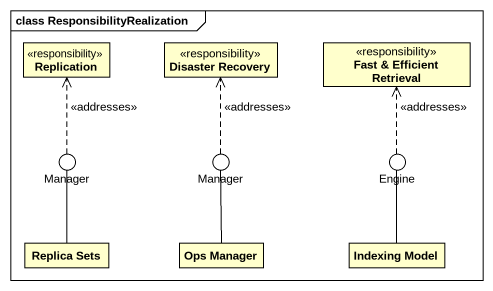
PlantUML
@startuml
mainframe class ResponsibilityRealization
allowmixing
hide circle
hide empty members
class Replication <<responsibility>>
class "Disaster Recovery" as Disaster_Recovery <<responsibility>>
class "Fast & Efficient Retrieval" as Fast_Efficient_Retrieval <<responsibility>>
() Manager
() "Manager" as Manager_2
() Engine
class "Replica Sets" as Replica_Sets
class "Ops Manager" as Ops_Manager
class "Indexing Model" as Indexing_Model
Manager .up.> Replication : <<addresses>>
Manager_2 .up.> Disaster_Recovery : <<addresses>>
Engine .up.> Fast_Efficient_Retrieval : <<addresses>>
Replica_Sets -up- Manager
Ops_Manager -up- Manager_2
Indexing_Model -up- Engine
@enduml
